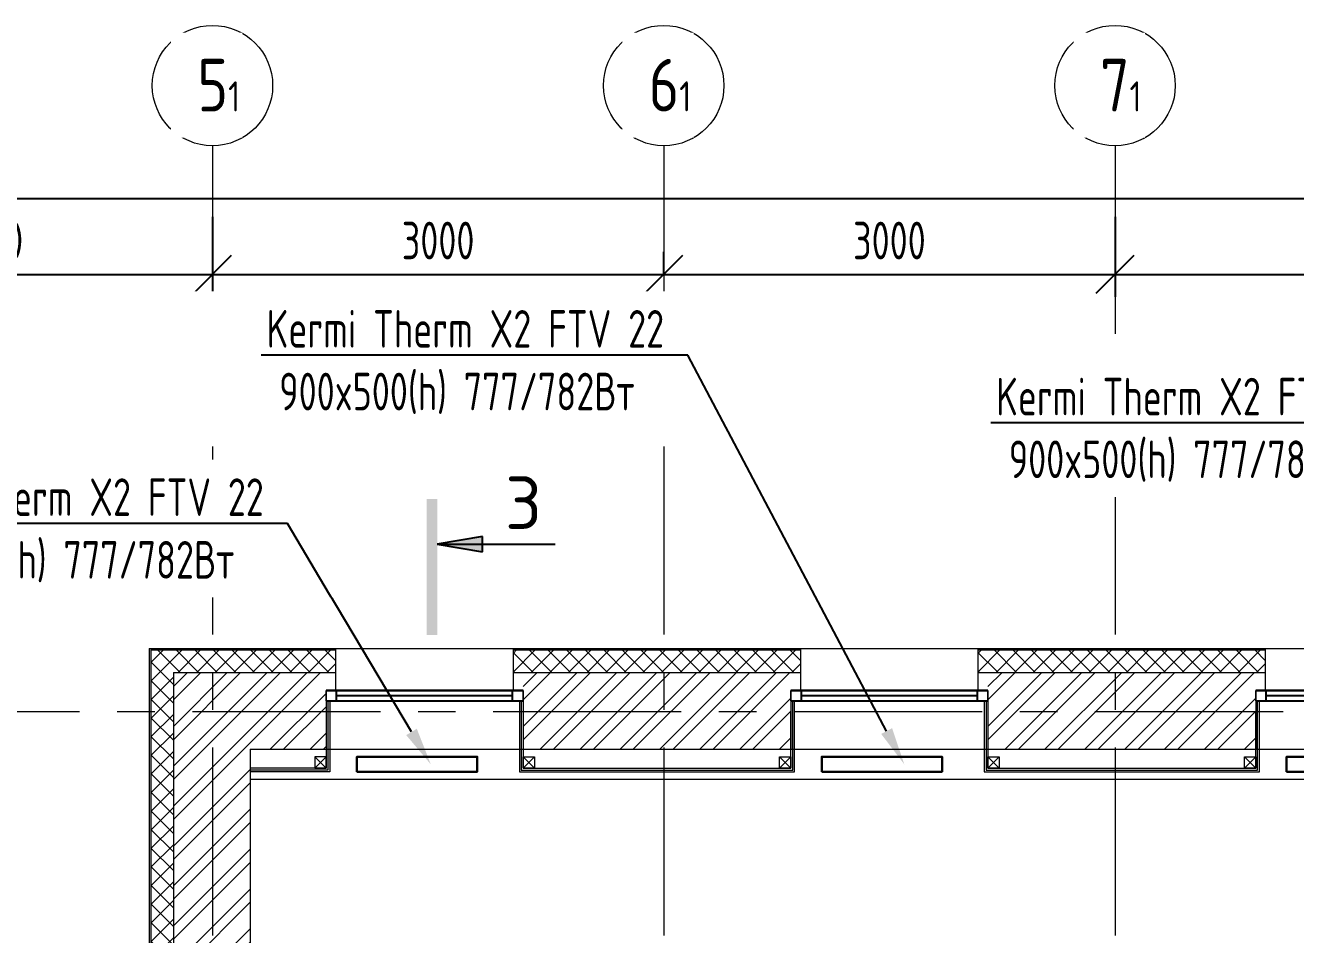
# Model space of a CAD drawing. Header units: millimetres. Extents: x -455656 to 9247092, y 0 to 412358.
# Drawn here: x -72539 to -64096, y 376776 to 382821 of the extents above; entities that cross this region are included whole.
import ezdxf
from ezdxf import colors
from ezdxf.entities.mleader import LeaderData, LeaderLine
from ezdxf.math import Vec2, Vec3

# ---------------------------------------------------------------- set-up
doc = ezdxf.new("R2010")
doc.units = ezdxf.units.MM
doc.header["$MEASUREMENT"] = 0
doc.header["$PDMODE"] = 3
doc.header["$PDSIZE"] = -4
doc.linetypes.add('CENTER', pattern=[2, 1.25, -0.25, 0.25, -0.25])
doc.layers.get('0').update_dxf_attribs({"color": 250, "lineweight": 9})
doc.layers.get('Defpoints').update_dxf_attribs({"color": 6})
doc.layers.add('АР_новое окно', color=155, linetype='Continuous')
for name, color, linetype, lineweight in [('АР_Разрезы', 175, 'Continuous', 9), ('подлога', 250, 'Continuous', 9), ('Радиаторы', 250, 'Continuous', 9), ('Радиаторы текст', 250, 'Continuous', 9)]:
    doc.layers.add(name, color=color, linetype=linetype, lineweight=lineweight)
doc.styles.add('ISOCPEUR', font='isocpeur.ttf', dxfattribs={"width": 0.7})
doc.styles.add('METRO-STYLE', font='isocpeur.ttf', dxfattribs={"width": 0.9, "oblique": 15})
doc.styles.add('ГОСТ 2.304', font='isocpeur.ttf', dxfattribs={"width": 0.7})
doc.dimstyles.new('СПДС', dxfattribs={"dimscale": 100, "dimtxt": 2.5, "dimasz": 2.5, "dimexe": 1.5, "dimexo": 0, "dimgap": 1, "dimtad": 1, "dimdec": 0, "dimrnd": 1, "dimtxsty": 'ГОСТ 2.304', "dimblk": 'OBLIQUE', "dimcen": 2.5, "dimdle": 1.5, "dimadec": 0, "dimazin": 2, "dimtfac": 0.75, "dimtdec": 0, "dimtmove": 1, "dimatfit": 3, "dimfxl": 1, "dimtolj": 1, "dimarcsym": 1})

# ---------------------------------------------------------------- blocks, each defined once
blk = doc.blocks.new('*U159')
at = {"layer": 'АР_новое окно', "lineweight": 20}
for p, q in [((0, 1310), (-70, 1310)), ((0, 0), (-70, 0))]:
    blk.add_line(p, q, dxfattribs=at)
at = {"layer": 'АР_новое окно'}
for p, q in [((-70, 1310), (-70, 0)), ((-70, 0), (-70, 1310)), ((0, 1310), (0, 0)), ((0, 1240), (-70, 1240)), ((-35, 1240), (-35, 70)), ((0, 70), (-70, 70))]:
    blk.add_line(p, q, dxfattribs=at)
blk = doc.blocks.new('_Oblique')
at = {"color": 0, "linetype": 'ByBlock', "lineweight": -2}
blk.add_line((-0.5, -0.5), (0.5, 0.5), dxfattribs=at)
blk = doc.blocks.new('*D745')
at = {"layer": 'Defpoints', "color": 0, "lineweight": 30, "ltscale": 100, "transparency": 16777216}
for p in [(-74295.8, 381753), (-71295.8, 381547.3), (-71295.8, 381165.3)]:
    blk.add_point(p, dxfattribs=at)
at = {"layer": 'подлога', "color": 0, "lineweight": -2, "ltscale": 100}
for p, q in [((-74295.8, 381753), (-74295.8, 381015.3)), ((-71295.8, 381547.3), (-71295.8, 381015.3)), ((-74445.8, 381165.3), (-71145.8, 381165.3))]:
    blk.add_line(p, q, dxfattribs=at)
at = {"layer": 'подлога', "color": 0, "lineweight": -2, "ltscale": 100, "xscale": 250, "yscale": 250, "zscale": 250, "rotation": 180}
blk.add_blockref('_Oblique', (-74295.8, 381165.3), dxfattribs=at)
at = {"layer": 'подлога', "color": 0, "lineweight": -2, "ltscale": 100, "xscale": 250, "yscale": 250, "zscale": 250}
blk.add_blockref('_Oblique', (-71295.8, 381165.3), dxfattribs=at)
at = {"layer": 'подлога', "color": 0, "ltscale": 100, "insert": (-72795.8, 381390.3), "char_height": 250, "attachment_point": 5, "style": 'ГОСТ 2.304'}
blk.add_mtext('\\A1;3000', dxfattribs=at)
blk = doc.blocks.new('*D746')
at = {"layer": 'Defpoints', "color": 0, "lineweight": 30, "ltscale": 100, "transparency": 16777216}
for p in [(-71295.8, 381547.3), (-68295.8, 381165.3), (-68295.8, 381165.3)]:
    blk.add_point(p, dxfattribs=at)
at = {"layer": 'подлога', "color": 0, "lineweight": -2, "ltscale": 100}
for p, q in [((-71295.8, 381547.3), (-71295.8, 381015.3)), ((-68295.8, 381165.3), (-68295.8, 381315.3)), ((-71445.8, 381165.3), (-68145.8, 381165.3))]:
    blk.add_line(p, q, dxfattribs=at)
at = {"layer": 'подлога', "color": 0, "lineweight": -2, "ltscale": 100, "xscale": 250, "yscale": 250, "zscale": 250, "rotation": 180}
blk.add_blockref('_Oblique', (-71295.8, 381165.3), dxfattribs=at)
at = {"layer": 'подлога', "color": 0, "lineweight": -2, "ltscale": 100, "xscale": 250, "yscale": 250, "zscale": 250}
blk.add_blockref('_Oblique', (-68295.8, 381165.3), dxfattribs=at)
at = {"layer": 'подлога', "color": 0, "ltscale": 100, "insert": (-69795.8, 381390.3), "char_height": 250, "attachment_point": 5, "style": 'ГОСТ 2.304'}
blk.add_mtext('\\A1;3000', dxfattribs=at)
blk = doc.blocks.new('*D747')
at = {"layer": 'Defpoints', "color": 0, "lineweight": 30, "ltscale": 100, "transparency": 16777216}
for p in [(-65295.8, 381547.3), (-68295.8, 381165.3), (-65295.8, 381165.3)]:
    blk.add_point(p, dxfattribs=at)
at = {"layer": 'подлога', "color": 0, "lineweight": -2, "ltscale": 100}
for p, q in [((-65295.8, 381547.3), (-65295.8, 381015.3)), ((-68295.8, 381165.3), (-68295.8, 381315.3)), ((-68445.8, 381165.3), (-65145.8, 381165.3))]:
    blk.add_line(p, q, dxfattribs=at)
at = {"layer": 'подлога', "color": 0, "lineweight": -2, "ltscale": 100, "xscale": 250, "yscale": 250, "zscale": 250, "rotation": 180}
blk.add_blockref('_Oblique', (-68295.8, 381165.3), dxfattribs=at)
at = {"layer": 'подлога', "color": 0, "lineweight": -2, "ltscale": 100, "xscale": 250, "yscale": 250, "zscale": 250}
blk.add_blockref('_Oblique', (-65295.8, 381165.3), dxfattribs=at)
at = {"layer": 'подлога', "color": 0, "ltscale": 100, "insert": (-66795.8, 381390.3), "char_height": 250, "attachment_point": 5, "style": 'ГОСТ 2.304'}
blk.add_mtext('\\A1;3000', dxfattribs=at)
blk = doc.blocks.new('*D748')
at = {"layer": 'Defpoints', "color": 0, "lineweight": 30, "ltscale": 100, "transparency": 16777216}
for p in [(-65295.8, 381547.3), (-62295.8, 381541.6), (-62295.8, 381165.3)]:
    blk.add_point(p, dxfattribs=at)
at = {"layer": 'подлога', "color": 0, "lineweight": -2, "ltscale": 100}
for p, q in [((-65295.8, 381547.3), (-65295.8, 381015.3)), ((-62295.8, 381541.6), (-62295.8, 381015.3)), ((-65445.8, 381165.3), (-62145.8, 381165.3))]:
    blk.add_line(p, q, dxfattribs=at)
at = {"layer": 'подлога', "color": 0, "lineweight": -2, "ltscale": 100, "xscale": 250, "yscale": 250, "zscale": 250, "rotation": 180}
blk.add_blockref('_Oblique', (-65295.8, 381165.3), dxfattribs=at)
at = {"layer": 'подлога', "color": 0, "lineweight": -2, "ltscale": 100, "xscale": 250, "yscale": 250, "zscale": 250}
blk.add_blockref('_Oblique', (-62295.8, 381165.3), dxfattribs=at)
at = {"layer": 'подлога', "color": 0, "ltscale": 100, "insert": (-63795.8, 381390.3), "char_height": 250, "attachment_point": 5, "style": 'ГОСТ 2.304'}
blk.add_mtext('\\A1;3000', dxfattribs=at)
blk = doc.blocks.new('*D801')
at = {"layer": 'Defpoints', "color": 0, "lineweight": 30, "ltscale": 100, "transparency": 16777216}
for p in [(-83295.8, 381670.7), (-19785.8, 381670.7), (-19785.8, 381670.7)]:
    blk.add_point(p, dxfattribs=at)
at = {"layer": 'подлога', "color": 0, "lineweight": -2, "ltscale": 100}
for p, q in [((-83295.8, 381670.7), (-83295.8, 381820.7)), ((-19785.8, 381670.7), (-19785.8, 381820.7)), ((-83445.8, 381670.7), (-19635.8, 381670.7))]:
    blk.add_line(p, q, dxfattribs=at)
at = {"layer": 'подлога', "color": 0, "lineweight": -2, "ltscale": 100, "xscale": 250, "yscale": 250, "zscale": 250, "rotation": 180}
blk.add_blockref('_Oblique', (-83295.8, 381670.7), dxfattribs=at)
at = {"layer": 'подлога', "color": 0, "lineweight": -2, "ltscale": 100, "xscale": 250, "yscale": 250, "zscale": 250}
blk.add_blockref('_Oblique', (-19785.8, 381670.7), dxfattribs=at)
at = {"layer": 'подлога', "color": 0, "ltscale": 100, "insert": (-51540.8, 381895.7), "char_height": 250, "attachment_point": 5, "style": 'ГОСТ 2.304'}
blk.add_mtext('\\A1;63510', dxfattribs=at)
blk = doc.blocks.new('A$C60573c2e')
at = {"layer": 'АР_Разрезы', "ltscale": 100}
h = blk.add_hatch(color=5, dxfattribs=at)
h.dxf.hatch_style = 1
h.paths.add_polyline_path([(13494.3, 509.4), (13424.3, 509.4), (13424.3, 1413.7), (13494.3, 1413.7)])
h.paths.add_polyline_path([(13794.7, 1063.4), (13494.3, 1113.7), (13794.7, 1113.7)])
h.paths.add_polyline_path([(13794.7, 1113.7), (13494.3, 1113.7), (13794.7, 1163.9)])
at = {"layer": 'АР_Разрезы', "color": 5, "lineweight": 25, "ltscale": 100}
for p, q in [((13794.7, 1163.9), (13494.3, 1113.7)), ((13494.3, 1113.7), (13794.7, 1063.4)), ((13794.7, 1063.4), (13794.7, 1163.9))]:
    blk.add_line(p, q, dxfattribs=at)
at = {"layer": 'АР_Разрезы', "color": 5, "lineweight": 25, "ltscale": 100, "elevation": 0}
blk.add_lwpolyline([(13494.3, 1113.7), (14278, 1113.7)], dxfattribs=at)
at = {"layer": 'АР_Разрезы', "color": 5, "lineweight": 25, "ltscale": 100, "insert": (13944.3, 1213.7), "char_height": 350, "width": 583.333, "attachment_point": 7, "style": 'METRO-STYLE'}
blk.add_mtext('{\\Q0;\\W1;3}', dxfattribs=at)
blk = doc.blocks.new('A$Ce02d65bd')
at = {"ltscale": 100}
for points in [[(0, 0), (0, 75), (75, 75), (75, 0), (0, 0)], [(0, 0), (75, 75)], [(0, 75), (75, 0)]]:
    blk.add_lwpolyline(points, dxfattribs=at)
blk = doc.blocks.new('_DotSmall')
at = {"color": 0, "linetype": 'ByBlock', "const_width": 0.5}
blk.add_lwpolyline([(-0.0625, 0, 1), (0.0625, 0, 1)], format="xyb", close=True, dxfattribs=at)

msp = doc.modelspace()

# ---------------------------------------------------------------- hatches: boundary and pattern name
at = {"layer": 'подлога', "ltscale": 100}
h = msp.add_hatch(dxfattribs=at)
h.set_pattern_fill('ANSI37', color=256, scale=700)
h.set_pattern_definition([(45, (-1048845.73, 414410.33), (-61.871843, 61.871843), []), (135, (-1048845.73, 414410.33), (-61.871843, -61.871843), [])])
h.paths.add_polyline_path([(-70475.8, 378518.2), (-71555.8, 378518.2), (-71555.8, 375008.4), (-71855.8, 375008.4), (-71855.8, 375158.4), (-71705.8, 375158.4), (-71705.8, 378668.2), (-70475.8, 378668.2)])
h = msp.add_hatch(dxfattribs=at)
h.set_pattern_fill('ANSI37', color=256, scale=700)
h.set_pattern_definition([(45, (-1045755.73, 414410.33), (-61.871843, 61.871843), []), (135, (-1045755.73, 414410.33), (-61.871843, -61.871843), [])])
h.paths.add_polyline_path([(-67385.8, 378518.2), (-69295.8, 378518.2), (-69295.8, 378668.2), (-67385.8, 378668.2)])
h = msp.add_hatch(dxfattribs=at)
h.set_pattern_fill('ANSI37', color=256, scale=700)
h.set_pattern_definition([(45, (-1042665.73, 414410.33), (-61.871843, 61.871843), []), (135, (-1042665.73, 414410.33), (-61.871843, -61.871843), [])])
h.paths.add_polyline_path([(-64295.8, 378518.2), (-66205.8, 378518.2), (-66205.8, 378668.2), (-64295.8, 378668.2)])
h = msp.add_hatch(dxfattribs=at)
h.set_pattern_fill('ANSI32', color=256, scale=500)
h.set_pattern_definition([(45, (-1069835.4, 415084.36), (-132.58252, 132.58252), []), (45, (-1069747.02, 415084.36), (-132.58252, 132.58252), [])])
h.paths.add_polyline_path([(-70540.8, 378518.2), (-71555.8, 378518.2), (-71555.8, 375008.4), (-71855.8, 375008.4), (-71855.8, 374441.5), (-71555.8, 374441.5), (-71555.8, 374318.2), (-71045.8, 374318.2), (-71045.8, 378008.2), (-70540.8, 378008.2)])
h = msp.add_hatch(dxfattribs=at)
h.set_pattern_fill('ANSI32', color=256, scale=500)
h.set_pattern_definition([(45, (-1067510.4, 415084.36), (-132.58252, 132.58252), []), (45, (-1067422.02, 415084.36), (-132.58252, 132.58252), [])])
h.paths.add_polyline_path([(-67450.8, 378518.2), (-69230.8, 378518.2), (-69230.8, 378008.2), (-67450.8, 378008.2)])
h = msp.add_hatch(dxfattribs=at)
h.set_pattern_fill('ANSI32', color=256, scale=500)
h.set_pattern_definition([(45, (-1064420.4, 415084.36), (-132.58252, 132.58252), []), (45, (-1064332.02, 415084.36), (-132.58252, 132.58252), [])])
h.paths.add_polyline_path([(-64360.8, 378518.2), (-66140.8, 378518.2), (-66140.8, 378008.2), (-64360.8, 378008.2)])

# ---------------------------------------------------------------- linework, layer by layer
at = {"layer": 'подлога', "linetype": 'CENTER', "ltscale": 1000}
for p, q in [((-71295.8, 382020.7), (-71295.8, 326288.3)), ((-68295.8, 382020.7), (-68295.8, 326288.3)), ((-65295.8, 382020.7), (-65295.8, 326288.3)), ((-89429.5, 378258.2), (-6251.1, 378258.2))]:
    msp.add_line(p, q, dxfattribs=at)
at = {"layer": 'подлога', "ltscale": 100}
for p, q in [((-71715.8, 378678.2), (-71715.8, 375168.4)), ((-71715.8, 378678.2), (-61875.8, 378678.2)), ((-71705.8, 378668.2), (-71705.8, 375158.4)), ((-71705.8, 378668.2), (-70475.8, 378668.2)), ((-69295.8, 378668.2), (-67385.8, 378668.2)), ((-66205.8, 378668.2), (-64295.8, 378668.2)), ((-71555.8, 378518.2), (-71555.8, 375008.4)), ((-71555.8, 378518.2), (-70475.8, 378518.2)), ((-70475.8, 378399.3), (-70475.8, 378518.2)), ((-69295.8, 378518.2), (-67385.8, 378518.2)), ((-69295.8, 378399.3), (-69295.8, 378518.2)), ((-67385.8, 378399.3), (-67385.8, 378518.2)), ((-66205.8, 378518.2), (-64295.8, 378518.2)), ((-66205.8, 378399.3), (-66205.8, 378518.2)), ((-64295.8, 378399.3), (-64295.8, 378518.2)), ((-70540.8, 378399.3), (-70540.8, 378008.2)), ((-70540.8, 378399.3), (-70475.8, 378399.3)), ((-69295.8, 378399.3), (-69230.8, 378399.3)), ((-69230.8, 378399.3), (-69230.8, 378008.2)), ((-67450.8, 378399.3), (-67450.8, 378008.2)), ((-67450.8, 378399.3), (-67385.8, 378399.3)), ((-66205.8, 378399.3), (-66140.8, 378399.3)), ((-66140.8, 378392.2), (-66140.8, 377882.5)), ((-64360.8, 378399.3), (-64360.8, 378008.2)), ((-64360.8, 378399.3), (-64295.8, 378399.3)), ((-71045.8, 378008.2), (-71045.8, 374318.2)), ((-71045.8, 378008.2), (-70540.8, 378008.2)), ((-69230.8, 378008.2), (-67450.8, 378008.2)), ((-66140.8, 378008.2), (-64360.8, 378008.2)), ((-71045.8, 377808.2), (-62545.8, 377808.2))]:
    msp.add_line(p, q, dxfattribs=at)
at = {"layer": 'подлога', "lineweight": 15, "ltscale": 100}
for p, q in [((-70540.8, 378399.3), (-69230.8, 378399.3)), ((-67450.8, 378399.3), (-66140.8, 378399.3)), ((-64360.8, 378399.3), (-63050.8, 378399.3))]:
    msp.add_line(p, q, dxfattribs=at)
at = {"layer": 'подлога'}
for p, q in [((-70540.8, 378008.2), (-69230.8, 378008.2)), ((-67450.8, 378008.2), (-66140.8, 378008.2)), ((-64360.8, 378008.2), (-63050.8, 378008.2))]:
    msp.add_line(p, q, dxfattribs=at)
at = {"layer": 'подлога', "color": 18, "ltscale": 100, "true_color": 0x000000}
for points in [[(-70475.8, 378518.2), (-70475.8, 378678.2)], [(-69295.8, 378518.2), (-69295.8, 378678.2)], [(-67385.8, 378518.2), (-67385.8, 378678.2)], [(-66205.8, 378518.2), (-66205.8, 378678.2)], [(-64295.8, 378518.2), (-64295.8, 378678.2)]]:
    msp.add_lwpolyline(points, dxfattribs=at)
at = {"layer": 'подлога'}
for points in [[(-69230.8, 378399.3), (-69230.8, 377882.5), (-67450.8, 377882.5), (-67450.8, 378260.3)], [(-66140.8, 378399.3), (-66140.8, 377882.5), (-64360.8, 377882.5), (-64360.8, 378260.3)], [(-70540.8, 378329.3), (-70540.8, 377882.5), (-71045.8, 377882.5)], [(-70515.8, 378329.3), (-70515.8, 377857.5), (-71045.8, 377857.5)], [(-70528.3, 378329.3), (-70528.3, 377870), (-71045.8, 377870)], [(-69255.8, 378329.3), (-69255.8, 377857.5), (-67425.8, 377857.5), (-67425.8, 378329.3)], [(-69243.3, 378329.3), (-69243.3, 377870), (-67438.3, 377870), (-67438.3, 378329.3)], [(-66165.8, 378329.3), (-66165.8, 377857.5), (-64335.8, 377857.5), (-64335.8, 378329.3)], [(-66153.3, 378329.3), (-66153.3, 377870), (-64348.3, 377870), (-64348.3, 378329.3)]]:
    msp.add_lwpolyline(points, dxfattribs=at)
at = {"layer": 'подлога', "ltscale": 0.5}
for centre in [(-71295.8, 382420.7), (-68295.8, 382420.7), (-65295.8, 382420.7)]:
    msp.add_circle(centre, 400, dxfattribs=at)
at = {"layer": 'Радиаторы', "color": 1, "lineweight": 30, "ltscale": 500}
msp.add_lwpolyline([(-70335.8, 377858.2), (-70335.8, 377958.2), (-69535.8, 377958.2), (-69535.8, 377858.2)], close=True, dxfattribs=at)

# ---------------------------------------------------------------- block references
at = {"layer": 'подлога', "color": 31, "ltscale": 100, "true_color": 0xfecc66}
msp.add_blockref('A$C60573c2e', (-83295.8, 378258.2), dxfattribs=at)
at = {"layer": 'подлога', "xscale": -1, "rotation": 90}
for p in [(-69230.8, 378329.3), (-66140.8, 378329.3), (-63050.8, 378329.3)]:
    msp.add_blockref('*U159', p, dxfattribs=at)
at = {"layer": 'подлога', "color": 1, "lineweight": -3, "ltscale": 500, "xscale": -1}
msp.add_blockref('A$Ce02d65bd', (-70540.8, 377882.5), dxfattribs=at)
at = {"layer": 'подлога', "color": 1, "lineweight": -3, "ltscale": 500}
for p in [(-69230.8, 377882.5), (-67525.8, 377882.5), (-66140.8, 377882.5), (-64435.8, 377882.5)]:
    msp.add_blockref('A$Ce02d65bd', p, dxfattribs=at)

# ---------------------------------------------------------------- dimensions: what is measured, and where the dimension line sits
at = {"layer": 'подлога', "ltscale": 100}
for base, p1, p2, picture, middle in [((-71295.8, 381165.3), (-74295.8, 381753), (-71295.8, 381547.3), '*D745', (-72795.8, 381390.3)), ((-68295.8, 381165.3), (-71295.8, 381547.3), (-68295.8, 381165.3), '*D746', (-69795.8, 381390.3)), ((-65295.8, 381165.3), (-68295.8, 381165.3), (-65295.8, 381547.3), '*D747', (-66795.8, 381390.3)), ((-62295.8, 381165.3), (-65295.8, 381547.3), (-62295.8, 381541.6), '*D748', (-63795.8, 381390.3))]:
    dim = msp.add_linear_dim(base=base, p1=p1, p2=p2, dimstyle='СПДС', dxfattribs=at)
    dim.commit()
    dim.dimension.update_dxf_attribs({"geometry": picture, "text_midpoint": middle})

# ---------------------------------------------------------------- leaders
at = {"layer": 'подлога'}
ml = msp.add_multileader_mtext('Standard', dxfattribs=at)
ml.set_content('%%P0,000', color=256, style='ISOCPEUR')
ml.set_leader_properties(color=256, linetype='Continuous', lineweight=-1)
ml.set_arrow_properties(name='DOTSMALL')
ml.build(insert=Vec2(0, 0))
ml.multileader.update_dxf_attribs({"has_text_frame": 1, "text_left_attachment_type": 4, "text_right_attachment_type": 4, "dogleg_length": 100, "arrow_head_size": 180})
ctx = ml.context
ctx.base_point, ctx.char_height, ctx.arrow_head_size, ctx.landing_gap_size, ctx.plane_origin = Vec3(-188172.5, 379810.4), 250, 180, 50, Vec3(-190605.4, 378243.4)
ctx.left_attachment, ctx.right_attachment = 4, 4
notes = []
notes.append((ctx, [(0, (0, 0, 0), (0, 0), (1, 0), 1, [])]))
ctx.mtext.insert, ctx.mtext.width, ctx.mtext.line_spacing_style, ctx.mtext.flow_direction = Vec3(-188122.5, 380143.8), 852.697, 2, 5
ml = msp.add_multileader_mtext('Standard', dxfattribs=at)
ml.set_content('0,000', color=256, style='ISOCPEUR')
ml.set_leader_properties(color=256, linetype='Continuous', lineweight=-1)
ml.set_arrow_properties(name='DOTSMALL')
ml.build(insert=Vec2(0, 0))
ml.multileader.update_dxf_attribs({"has_text_frame": 1, "text_left_attachment_type": 4, "text_right_attachment_type": 4, "dogleg_length": 100, "arrow_head_size": 180})
ctx = ml.context
ctx.base_point, ctx.char_height, ctx.arrow_head_size, ctx.landing_gap_size, ctx.plane_origin = Vec3(-185715.8, 378042.4), 250, 180, 50, Vec3(-189667.4, 376603.9)
ctx.left_attachment, ctx.right_attachment = 4, 4
notes.append((ctx, [(0, (0, 0, 0), (0, 0), (1, 0), 1, [])]))
ctx.mtext.insert, ctx.mtext.width, ctx.mtext.line_spacing_style, ctx.mtext.flow_direction = Vec3(-185665.8, 378375.7), 852.697, 2, 5
ml = msp.add_multileader_mtext('Standard', dxfattribs=at)
ml.set_content('Л.4', color=256, style='ISOCPEUR')
ml.set_leader_properties(color=256, linetype='Continuous', lineweight=-1)
ml.set_arrow_properties(name='DOTSMALL')
ml.build(insert=Vec2(0, 0))
ml.multileader.update_dxf_attribs({"has_text_frame": 1, "text_left_attachment_type": 4, "text_right_attachment_type": 4, "dogleg_length": 100, "arrow_head_size": 180})
ctx = ml.context
ctx.base_point, ctx.char_height, ctx.arrow_head_size, ctx.landing_gap_size, ctx.plane_origin = Vec3(-184816.3, 377259.1), 250, 180, 50, Vec3(-159580.4, 365636)
ctx.left_attachment, ctx.right_attachment = 4, 4
notes.append((ctx, [(0, (0, 0, 0), (0, 0), (1, 0), 1, [])]))
ctx.mtext.insert, ctx.mtext.width, ctx.mtext.line_spacing_style, ctx.mtext.flow_direction = Vec3(-184766.3, 377592.4), 852.697, 2, 5
ml = msp.add_multileader_mtext('Standard', dxfattribs=at)
ml.set_content('-1,140', color=256, style='ISOCPEUR')
ml.set_leader_properties(color=256, linetype='Continuous', lineweight=-1)
ml.set_arrow_properties(name='DOTSMALL')
ml.build(insert=Vec2(0, 0))
ml.multileader.update_dxf_attribs({"has_text_frame": 1, "text_left_attachment_type": 4, "text_right_attachment_type": 4, "dogleg_length": 100, "arrow_head_size": 180})
ctx = ml.context
ctx.base_point, ctx.char_height, ctx.arrow_head_size, ctx.landing_gap_size, ctx.plane_origin = Vec3(-177642.7, 377253.5), 250, 180, 50, Vec3(-177735.3, 377154.5)
ctx.left_attachment, ctx.right_attachment = 4, 4
notes.append((ctx, [(0, (0, 0, 0), (0, 0), (1, 0), 1, [])]))
ctx.mtext.insert, ctx.mtext.width, ctx.mtext.line_spacing_style, ctx.mtext.flow_direction = Vec3(-177592.7, 377586.9), 852.697, 2, 5
for ctx, leaders in notes:
    for number, flags, end, landing, length, lines in leaders:
        leader = LeaderData()
        leader.index, (leader.has_last_leader_line, leader.has_dogleg_vector, leader.attachment_direction) = number, flags
        leader.last_leader_point, leader.dogleg_vector, leader.dogleg_length = Vec3(end), Vec3(landing), length
        for number, points, colour, breaks in lines:
            line = LeaderLine()
            line.index, line.vertices, line.color, line.breaks = number, Vec3.list(points), colors.encode_raw_color(colour), breaks
            leader.lines.append(line)
        ctx.leaders.append(leader)

# ---------------------------------------------------------------- next in the draw order: texts
at = {"layer": 'подлога', "char_height": 350, "width": 123.867, "attachment_point": 1, "line_spacing_factor": 1.149209, "style": 'ГОСТ 2.304', "bg_fill": 2}
for s, insert in [('{\\W0.8;5\\H0.57143x;1}', (-71395.6, 382598.4)), ('{\\W0.8;6\\H0.57143x;1}', (-68395.6, 382598.4)), ('{\\W0.8;7\\H0.57143x;1}', (-65395.6, 382598.4))]:
    msp.add_mtext(s, dxfattribs=dict(at, insert=insert))

# ---------------------------------------------------------------- next in the draw order: leaders
at = {"layer": 'Радиаторы текст'}
ml = msp.add_multileader_mtext('Standard', dxfattribs=at)
ml.set_content('\\A1; Kermi Therm X2 FTV 22\\P900x500(h) 777/782Вт', color=256, style='ISOCPEUR')
ml.set_leader_properties()
ml.build(insert=Vec2(0, 0))
ml.multileader.update_dxf_attribs({"text_left_attachment_type": 6, "text_right_attachment_type": 6, "dogleg_length": 100, "arrow_head_size": 250})
ctx = ml.context
ctx.base_point, ctx.char_height, ctx.arrow_head_size, ctx.landing_gap_size, ctx.plane_origin = Vec3(-73695.3, 379509), 250, 250, 25, Vec3(-96490.8, 370457)
ctx.left_attachment, ctx.right_attachment, ctx.text_align_type = 6, 6, 1
notes = []
notes.append((ctx, [(0, (1, 1, 0), (-70797.3, 379509), (-1, 0), 170.5, [(1, [(-69844.8, 377908)], 0, [])])]))
ctx.mtext.insert, ctx.mtext.width, ctx.mtext.alignment, ctx.mtext.flow_direction = Vec3(-72331.6, 379809), 3535.322, 2, 5
ctx.mtext.has_bg_fill, ctx.mtext.bg_color, ctx.mtext.bg_scale_factor, ctx.mtext.bg_transparency, ctx.mtext.use_window_bg_color = 1, -1027028792, 1.5, 0, 1
for ctx, leaders in notes:
    for number, flags, end, landing, length, lines in leaders:
        leader = LeaderData()
        leader.index, (leader.has_last_leader_line, leader.has_dogleg_vector, leader.attachment_direction) = number, flags
        leader.last_leader_point, leader.dogleg_vector, leader.dogleg_length = Vec3(end), Vec3(landing), length
        for number, points, colour, breaks in lines:
            line = LeaderLine()
            line.index, line.vertices, line.color, line.breaks = number, Vec3.list(points), colors.encode_raw_color(colour), breaks
            leader.lines.append(line)
        ctx.leaders.append(leader)

# ---------------------------------------------------------------- next in the draw order: dimensions: what is measured, and where the dimension line sits
at = {"layer": 'подлога', "ltscale": 100}
dim = msp.add_linear_dim(base=(-19785.8, 381670.7), p1=(-83295.8, 381670.7), p2=(-19785.8, 381670.7), dimstyle='СПДС', dxfattribs=at)
dim.commit()
dim.dimension.update_dxf_attribs({"geometry": '*D801', "text_midpoint": (-51540.8, 381895.7)})

# ---------------------------------------------------------------- next in the draw order: leaders
at = {"layer": 'Радиаторы текст'}
ml = msp.add_multileader_mtext('Standard', dxfattribs=at)
ml.set_content('\\A1; Kermi Therm X2 FTV 22\\P900x500(h) 777/782Вт', color=256, style='ISOCPEUR')
ml.set_leader_properties()
ml.build(insert=Vec2(0, 0))
ml.multileader.update_dxf_attribs({"text_left_attachment_type": 6, "text_right_attachment_type": 6, "dogleg_length": 100, "arrow_head_size": 250})
ctx = ml.context
ctx.base_point, ctx.char_height, ctx.arrow_head_size, ctx.landing_gap_size, ctx.plane_origin = Vec3(-71034.3, 380628), 250, 250, 25, Vec3(-93343.3, 370457)
ctx.left_attachment, ctx.right_attachment, ctx.text_align_type = 6, 6, 1
notes = []
notes.append((ctx, [(0, (1, 1, 0), (-68136.3, 380628), (-1, 0), 170.5, [(1, [(-66697.3, 377908)], 0, [])])]))
ctx.mtext.insert, ctx.mtext.width, ctx.mtext.alignment, ctx.mtext.flow_direction = Vec3(-69670.6, 380928), 3535.322, 2, 5
ctx.mtext.has_bg_fill, ctx.mtext.bg_color, ctx.mtext.bg_scale_factor, ctx.mtext.bg_transparency, ctx.mtext.use_window_bg_color = 1, -1027028792, 1.5, 0, 1
for ctx, leaders in notes:
    for number, flags, end, landing, length, lines in leaders:
        leader = LeaderData()
        leader.index, (leader.has_last_leader_line, leader.has_dogleg_vector, leader.attachment_direction) = number, flags
        leader.last_leader_point, leader.dogleg_vector, leader.dogleg_length = Vec3(end), Vec3(landing), length
        for number, points, colour, breaks in lines:
            line = LeaderLine()
            line.index, line.vertices, line.color, line.breaks = number, Vec3.list(points), colors.encode_raw_color(colour), breaks
            leader.lines.append(line)
        ctx.leaders.append(leader)

# ---------------------------------------------------------------- next in the draw order: leaders
ml = msp.add_multileader_mtext('Standard', dxfattribs=at)
ml.set_content('\\A1; Kermi Therm X2 FTV 22\\P900x500(h) 777/782Вт', color=256, style='ISOCPEUR')
ml.set_leader_properties()
ml.build(insert=Vec2(0, 0))
ml.multileader.update_dxf_attribs({"text_left_attachment_type": 6, "text_right_attachment_type": 6, "dogleg_length": 100, "arrow_head_size": 250})
ctx = ml.context
ctx.base_point, ctx.char_height, ctx.arrow_head_size, ctx.landing_gap_size, ctx.plane_origin = Vec3(-66184.8, 380177.5), 250, 250, 25, Vec3(-90189.8, 370457)
ctx.left_attachment, ctx.right_attachment, ctx.text_align_type = 6, 6, 1
notes = []
notes.append((ctx, [(0, (1, 1, 0), (-63286.8, 380177.5), (-1, 0), 170.5, [(1, [(-63543.8, 377908)], 0, [])])]))
ctx.mtext.insert, ctx.mtext.width, ctx.mtext.alignment, ctx.mtext.flow_direction = Vec3(-64821.1, 380477.5), 3535.322, 2, 5
ctx.mtext.has_bg_fill, ctx.mtext.bg_color, ctx.mtext.bg_scale_factor, ctx.mtext.bg_transparency, ctx.mtext.use_window_bg_color = 1, -1027028792, 1.5, 0, 1
for ctx, leaders in notes:
    for number, flags, end, landing, length, lines in leaders:
        leader = LeaderData()
        leader.index, (leader.has_last_leader_line, leader.has_dogleg_vector, leader.attachment_direction) = number, flags
        leader.last_leader_point, leader.dogleg_vector, leader.dogleg_length = Vec3(end), Vec3(landing), length
        for number, points, colour, breaks in lines:
            line = LeaderLine()
            line.index, line.vertices, line.color, line.breaks = number, Vec3.list(points), colors.encode_raw_color(colour), breaks
            leader.lines.append(line)
        ctx.leaders.append(leader)

# ---------------------------------------------------------------- next in the draw order: linework, layer by layer
at = {"layer": 'Радиаторы', "color": 1, "lineweight": 30, "ltscale": 500}
for points in [[(-67245.8, 377858.2), (-67245.8, 377958.2), (-66445.8, 377958.2), (-66445.8, 377858.2)], [(-64155.8, 377858.2), (-64155.8, 377958.2), (-63355.8, 377958.2), (-63355.8, 377858.2)]]:
    msp.add_lwpolyline(points, close=True, dxfattribs=at)

doc.saveas('drawing.dxf')
